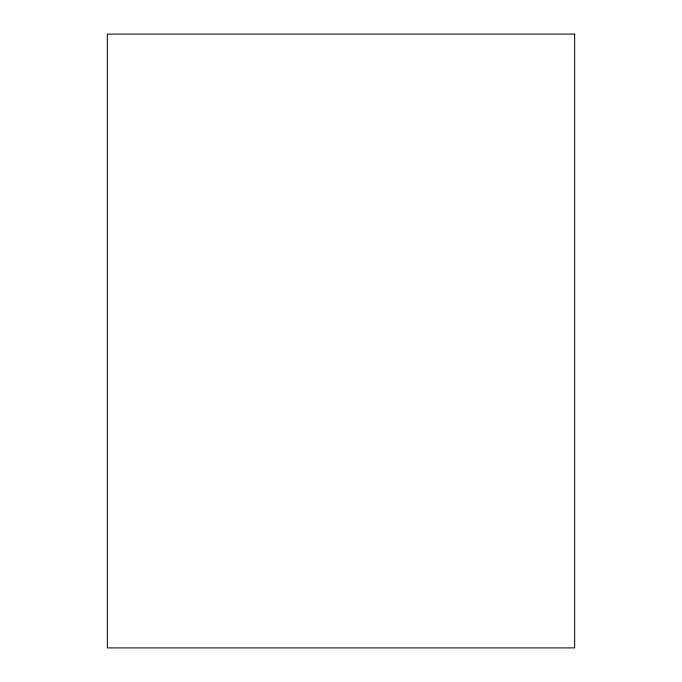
<?xml version="1.0" encoding="UTF-8"?>
<svg xmlns="http://www.w3.org/2000/svg" width="682" height="682" viewBox="0 0 682 682"><rect width="100%" height="100%" fill="white"/><g stroke="black" fill="none" stroke-linecap="round" stroke-linejoin="round"><path stroke-width="1.02" d="M574.653 34.1L107.347 34.1L107.347 647.9L574.653 647.9L574.653 34.1"/></g></svg>
